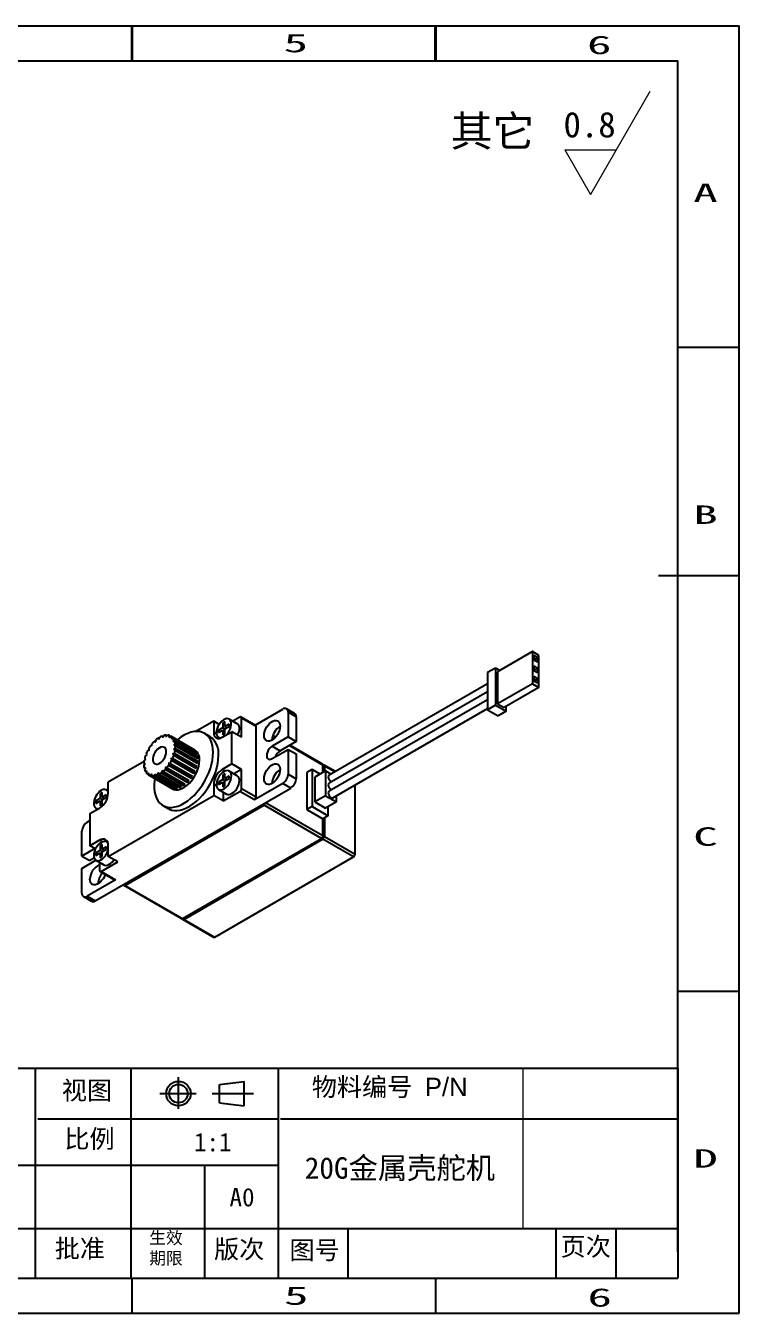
# Model space of a CAD drawing. Header units: millimetres. Extents: x 433 to 674, y -6 to 164.
# Drawn here: x 579.5 to 673.7, y -5.6 to 164.3 of the extents above; entities that cross this region are included whole.
import ezdxf
from ezdxf.enums import TextEntityAlignment as Align

# ---------------------------------------------------------------- set-up
doc = ezdxf.new("R2010")
doc.units = ezdxf.units.MM
doc.linetypes.add('ACAD_ISO04W100', pattern=[30.5, 24, -3, 0.5, -3])
doc.linetypes.add('CENTER', pattern=[10.16, 6.35, -1.27, 1.27, -1.27])
for name, color, linetype in [('中心线', 6, 'CENTER'), ('标注', 5, 'Continuous'), ('细实线', 5, 'Continuous')]:
    doc.layers.add(name, color=color, linetype=linetype)
doc.styles.add('style1', font='', dxfattribs={"height": 3.5})
doc.styles.get('style1').set_extended_font_data('FangSong_GB2312')

msp = doc.modelspace()

# ---------------------------------------------------------------- linework, layer by layer
at = {"color": 5, "linetype": 'Continuous'}
for p, q in [((433.359, 164.32), (673.732, 164.32)), ((593.546, 159.701), (593.546, 164.32)), ((593.608, 164.32), (593.608, 159.701)), ((633.608, 159.701), (633.608, 164.32)), ((633.67, 164.32), (633.67, 159.701)), ((673.732, -5.64), (673.732, 164.32)), ((673.732, 121.83), (665.639, 121.83)), ((673.732, 91.72), (663.058, 91.72)), ((673.732, 36.85), (665.639, 36.85)), ((553.608, 26.733), (588.4, 26.733)), ((580.801, 26.733), (580.801, -1.02)), ((588.4, 26.733), (665.639, 26.733)), ((593.427, 26.733), (593.427, -1.02)), ((612.851, 26.733), (612.851, 21.515)), ((612.851, 21.877), (612.851, 12.333)), ((581.144, 20.02), (612.851, 20.02)), ((613.194, 20.02), (665.639, 20.02)), ((553.608, 13.91), (612.851, 13.91)), ((603.139, 13.91), (603.139, -1.02)), ((612.851, 12.333), (612.851, -1.02)), ((553.608, 5.55), (665.639, 5.55)), ((622.055, 5.55), (622.055, -1.02)), ((649.501, 5.55), (649.501, -1.02)), ((657.435, 5.55), (657.435, -1.02)), ((593.608, -5.64), (593.608, -1.02)), ((633.67, -5.64), (633.67, -1.02)), ((433.359, -5.64), (673.732, -5.64))]:
    msp.add_line(p, q, dxfattribs=at)
at = {"color": 7, "linetype": 'Continuous'}
for p, q in [((439.287, 159.701), (665.639, 159.701)), ((665.639, 2.453), (665.639, 159.701)), ((665.639, 26.733), (665.639, -1.02)), ((665.639, 26.733), (665.639, -1.02)), ((605.135, 24.569), (608.387, 24.966)), ((605.135, 24.569), (608.387, 24.966)), ((605.135, 22.141), (605.135, 24.569)), ((608.387, 21.736), (608.387, 24.966)), ((605.135, 22.141), (608.387, 21.736)), ((439.287, -1.02), (665.639, -1.02))]:
    msp.add_line(p, q, dxfattribs=at)
at = {"color": 7, "linetype": 'Continuous', "lineweight": 25}
for p, q in [((646.429, 81.7), (641.833, 79.047)), ((646.429, 81.7), (646.429, 77.454)), ((647.278, 81.21), (646.429, 81.7)), ((646.621, 81.181), (646.621, 80.61)), ((647.091, 80.91), (646.621, 81.181)), ((646.621, 80.638), (647.091, 80.91)), ((646.621, 80.61), (647.091, 80.338)), ((647.091, 80.338), (647.091, 80.91)), ((647.278, 76.964), (647.278, 81.21)), ((641.55, 79.537), (640.49, 78.924)), ((640.49, 78.924), (640.49, 74.025)), ((641.55, 79.537), (641.55, 74.637)), ((642.116, 79.21), (641.55, 79.537)), ((641.833, 79.047), (641.833, 74.801)), ((646.621, 79.793), (646.621, 79.222)), ((647.091, 79.522), (646.621, 79.793)), ((646.621, 79.25), (647.091, 79.522)), ((646.621, 79.222), (647.091, 78.95)), ((646.621, 78.405), (646.621, 77.833)), ((647.091, 78.133), (646.621, 78.405)), ((647.091, 78.95), (647.091, 79.522)), ((640.49, 77.46), (619.592, 65.396)), ((646.429, 77.454), (641.833, 74.801)), ((647.278, 76.964), (642.682, 74.311)), ((646.429, 77.454), (647.278, 76.964)), ((646.621, 77.862), (647.091, 78.133)), ((646.621, 77.833), (647.091, 77.562)), ((647.091, 77.562), (647.091, 78.133)), ((640.49, 76.399), (619.592, 64.335)), ((640.49, 75.337), (619.592, 63.273)), ((641.833, 74.801), (642.682, 74.311)), ((609.818, 71.995), (613.478, 74.108)), ((615.039, 73.545), (613.978, 74.157)), ((614.185, 73.7), (614.185, 70.433)), ((615.246, 73.087), (614.185, 73.7)), ((615.246, 73.087), (615.246, 69.821)), ((620.092, 62.407), (640.49, 74.183)), ((641.55, 74.637), (640.49, 74.025)), ((640.49, 74.025), (641.904, 73.209)), ((641.55, 74.637), (642.965, 73.821)), ((642.965, 73.821), (641.904, 73.209)), ((642.965, 73.821), (642.965, 74.474)), ((604.356, 72.516), (602.017, 71.165)), ((604.356, 72.516), (604.356, 71.046)), ((605.074, 72.101), (604.356, 72.516)), ((605.559, 71.658), (605.007, 71.34)), ((605.559, 72.295), (605.559, 71.658)), ((605.559, 72.295), (605.841, 72.132)), ((605.559, 71.658), (605.841, 71.495)), ((605.841, 71.822), (605.841, 72.458)), ((606.393, 72.14), (605.841, 71.822)), ((605.841, 71.822), (606.124, 71.658)), ((605.841, 71.495), (606.393, 71.813)), ((605.841, 70.858), (605.841, 71.495)), ((607.461, 72.177), (606.4, 72.789)), ((607.821, 73.047), (606.888, 72.508)), ((609.88, 71.959), (607.971, 73.061)), ((608.033, 70.393), (608.033, 72.924)), ((609.943, 71.822), (608.033, 72.924)), ((609.943, 62.513), (609.943, 71.822)), ((596.65, 69.807), (596.538, 69.872)), ((596.538, 69.872), (596.547, 69.707)), ((596.655, 69.812), (596.748, 70.062)), ((597.05, 70.29), (597.022, 70.107)), ((597.16, 70.227), (597.05, 70.29)), ((597.136, 70.182), (597.268, 70.423)), ((597.572, 70.564), (597.509, 70.374)), ((597.685, 70.498), (597.572, 70.564)), ((597.622, 70.415), (597.785, 70.63)), ((598.072, 70.675), (597.978, 70.49)), ((598.196, 70.604), (598.072, 70.675)), ((598.082, 70.494), (598.266, 70.671)), ((598.518, 70.617), (598.399, 70.449)), ((598.488, 70.416), (598.681, 70.544)), ((598.664, 70.533), (598.518, 70.617)), ((601.872, 68.702), (598.69, 70.539)), ((598.882, 70.394), (598.745, 70.253)), ((598.843, 70.196), (598.745, 70.253)), ((598.813, 70.185), (599.004, 70.255)), ((601.852, 68.679), (598.882, 70.394)), ((599.142, 70.019), (598.995, 69.914)), ((599.156, 69.821), (598.995, 69.914)), ((601.974, 68.541), (599.004, 70.255)), ((599.038, 69.816), (599.214, 69.824)), ((602.111, 68.305), (599.142, 70.019)), ((602.184, 68.109), (599.214, 69.824)), ((603.854, 70.502), (603.146, 70.91)), ((605, 70.364), (605.175, 70.263)), ((605.007, 71.34), (605.29, 71.177)), ((605.007, 71.013), (605.559, 71.332)), ((605.488, 70.393), (606.761, 71.128)), ((605.559, 71.332), (605.559, 70.695)), ((605.559, 71.332), (605.841, 71.169)), ((606.761, 66.881), (606.761, 71.128)), ((608.033, 70.393), (606.761, 71.128)), ((614.185, 70.433), (612.064, 69.209)), ((612.536, 70.426), (612.175, 70.635)), ((615.246, 69.821), (613.125, 68.596)), ((614.185, 70.433), (615.246, 69.821)), ((595.371, 68.046), (595.478, 67.99)), ((595.532, 68.138), (595.483, 68.326)), ((595.771, 68.655), (595.671, 68.713)), ((595.671, 68.713), (595.75, 68.615)), ((595.827, 68.757), (595.826, 68.98)), ((596.171, 69.276), (596.069, 69.335)), ((596.069, 69.335), (596.114, 69.199)), ((596.21, 69.326), (596.257, 69.571)), ((599.006, 68.145), (599.079, 67.979)), ((601.976, 66.43), (599.006, 68.145)), ((599.166, 68.26), (599.048, 68.292)), ((602.017, 66.578), (599.048, 68.292)), ((599.28, 69.517), (599.134, 69.454)), ((602.104, 67.74), (599.134, 69.454)), ((599.138, 68.763), (599.253, 68.649)), ((602.108, 67.048), (599.138, 68.763)), ((599.149, 69.332), (599.299, 69.277)), ((599.288, 68.918), (599.152, 68.902)), ((602.121, 67.188), (599.152, 68.902)), ((602.136, 66.546), (599.166, 68.26)), ((602.223, 66.934), (599.253, 68.649)), ((602.25, 67.802), (599.28, 69.517)), ((602.258, 67.203), (599.288, 68.918)), ((602.269, 67.563), (599.299, 69.277)), ((601.852, 68.679), (601.809, 68.636)), ((602.111, 68.305), (601.993, 68.22)), ((612.064, 69.209), (613.125, 68.596)), ((612.064, 67.576), (614.185, 68.8)), ((614.185, 68.8), (614.185, 65.534)), ((614.185, 68.8), (615.246, 68.188)), ((618.719, 66.857), (614.415, 69.341)), ((615.246, 68.188), (615.246, 64.922)), ((595.159, 67.206), (590.426, 64.474)), ((595.129, 66.741), (595.271, 66.78)), ((595.271, 66.912), (595.137, 66.997)), ((595.342, 66.298), (595.156, 66.405)), ((595.321, 66.381), (595.156, 66.405)), ((595.186, 67.374), (595.315, 67.366)), ((595.343, 67.51), (595.248, 67.651)), ((598.003, 66.386), (597.933, 66.137)), ((600.973, 64.672), (598.003, 66.386)), ((598.133, 66.352), (598.106, 66.503)), ((601.103, 64.637), (598.133, 66.352)), ((598.42, 66.918), (598.397, 66.682)), ((601.367, 64.968), (598.397, 66.682)), ((601.39, 65.204), (598.42, 66.918)), ((598.57, 66.936), (598.508, 67.054)), ((601.54, 65.221), (598.57, 66.936)), ((598.762, 67.517), (598.787, 67.309)), ((601.732, 65.802), (598.762, 67.517)), ((601.757, 65.595), (598.787, 67.309)), ((598.922, 67.585), (598.829, 67.663)), ((601.892, 65.871), (598.922, 67.585)), ((602.049, 66.265), (599.079, 67.979)), ((601.976, 66.43), (602.049, 66.265)), ((602.136, 66.546), (602.017, 66.578)), ((602.25, 67.802), (602.104, 67.74)), ((602.108, 67.048), (602.223, 66.934)), ((602.258, 67.203), (602.121, 67.188)), ((606.761, 66.881), (605.488, 66.147)), ((608.033, 66.147), (606.761, 66.881)), ((618.781, 66.719), (618.869, 66.77)), ((618.869, 66.77), (618.781, 66.719)), ((618.781, 65.739), (618.781, 66.719)), ((620.42, 65.875), (618.869, 66.77)), ((618.994, 66.597), (618.994, 65.862)), ((595.203, 66.186), (595.35, 66.27)), ((595.49, 65.951), (595.305, 65.912)), ((595.481, 65.811), (595.305, 65.912)), ((595.403, 65.744), (595.546, 65.868)), ((595.768, 65.649), (595.574, 65.549)), ((595.731, 65.459), (595.574, 65.549)), ((595.717, 65.442), (595.847, 65.598)), ((595.74, 65.429), (598.922, 63.592)), ((596.136, 65.493), (595.946, 65.34)), ((598.916, 63.625), (595.946, 65.34)), ((596.126, 65.301), (596.233, 65.479)), ((599.095, 63.586), (596.126, 65.301)), ((596.215, 65.448), (596.136, 65.493)), ((596.572, 65.494), (596.397, 65.296)), ((599.367, 63.582), (596.397, 65.296)), ((596.653, 65.447), (596.572, 65.494)), ((596.602, 65.328), (596.682, 65.517)), ((599.572, 63.613), (596.602, 65.328)), ((597.049, 65.651), (596.9, 65.421)), ((599.87, 63.707), (596.9, 65.421)), ((597.137, 65.6), (597.049, 65.651)), ((597.117, 65.522), (597.164, 65.71)), ((600.087, 63.807), (597.117, 65.522)), ((597.536, 65.955), (597.423, 65.708)), ((600.393, 63.993), (597.423, 65.708)), ((597.64, 65.895), (597.536, 65.955)), ((597.639, 65.87), (597.649, 66.046)), ((600.609, 64.156), (597.639, 65.87)), ((600.903, 64.422), (597.933, 66.137)), ((600.973, 64.672), (600.903, 64.422)), ((601.39, 65.204), (601.367, 64.968)), ((601.732, 65.802), (601.757, 65.595)), ((605.559, 64.799), (605.007, 64.481)), ((605.559, 65.436), (605.559, 64.799)), ((605.559, 65.436), (605.841, 65.273)), ((605.559, 64.799), (605.841, 64.636)), ((605.841, 64.963), (605.841, 65.599)), ((606.393, 65.281), (605.841, 64.963)), ((605.841, 64.963), (606.124, 64.799)), ((605.841, 64.636), (606.393, 64.954)), ((605.841, 63.999), (605.841, 64.636)), ((607.461, 65.318), (606.4, 65.93)), ((608.033, 66.147), (607.029, 65.567)), ((608.033, 63.615), (608.033, 66.147)), ((614.185, 65.534), (615.246, 64.922)), ((617.367, 66.147), (616.66, 65.739)), ((616.66, 65.739), (616.66, 60.84)), ((618.428, 65.535), (617.367, 66.147)), ((617.367, 66.147), (617.367, 61.248)), ((619.135, 65.943), (617.721, 65.127)), ((617.721, 65.127), (617.721, 61.861)), ((619.837, 65.538), (619.135, 65.943)), ((619.135, 65.943), (619.135, 62.677)), ((588.729, 48.798), (614.539, 63.697)), ((589.366, 62.947), (589.366, 62.311)), ((589.366, 62.947), (589.649, 62.784)), ((589.649, 62.474), (589.649, 63.111)), ((590.426, 63.315), (590.207, 63.441)), ((590.426, 63.004), (590.426, 64.474)), ((598.963, 63.663), (598.916, 63.625)), ((599.455, 63.681), (599.367, 63.582)), ((599.977, 63.871), (599.87, 63.707)), ((600.497, 64.22), (600.393, 63.993)), ((604.356, 64.187), (604.356, 62.717)), ((605, 63.505), (606.061, 62.893)), ((605.007, 64.481), (605.29, 64.318)), ((605.007, 64.155), (605.559, 64.473)), ((605.559, 64.473), (605.559, 63.836)), ((605.559, 64.473), (605.841, 64.31)), ((605.629, 61.983), (607.821, 63.248)), ((605.629, 63.142), (605.629, 61.983)), ((609.73, 62.146), (607.821, 63.248)), ((608.033, 63.615), (609.943, 62.513)), ((613.478, 64.309), (609.73, 62.146)), ((614.539, 63.697), (613.478, 64.309)), ((623.024, 54.962), (623.024, 64.1)), ((589.366, 62.311), (588.814, 61.992)), ((588.814, 61.992), (589.097, 61.829)), ((588.814, 61.666), (589.366, 61.984)), ((589.366, 62.311), (589.649, 62.147)), ((589.366, 61.984), (589.366, 61.347)), ((589.366, 61.984), (589.649, 61.821)), ((590.2, 62.792), (589.649, 62.474)), ((589.649, 62.474), (589.932, 62.311)), ((589.649, 62.147), (590.2, 62.466)), ((589.649, 61.51), (589.649, 62.147)), ((590.426, 54.676), (604.356, 62.717)), ((611.003, 61.411), (592.689, 50.839)), ((597.647, 61.384), (598.354, 60.976)), ((605.629, 61.983), (604.356, 62.717)), ((611.003, 61.656), (611.091, 61.605)), ((618.569, 57.043), (611.003, 61.411)), ((617.367, 61.248), (616.66, 60.84)), ((617.367, 61.248), (619.489, 60.024)), ((619.135, 62.677), (617.721, 61.861)), ((617.721, 61.861), (619.135, 61.044)), ((619.135, 62.677), (620.549, 61.861)), ((620.549, 61.861), (619.135, 61.044)), ((619.489, 60.024), (619.489, 61.248)), ((620.549, 61.861), (620.549, 62.671)), ((588.022, 60.31), (589.295, 61.045)), ((588.022, 60.31), (588.022, 56.064)), ((588.807, 61.016), (589.027, 60.89)), ((616.66, 60.84), (618.781, 59.615)), ((619.489, 60.024), (618.781, 59.615)), ((618.781, 57.411), (618.781, 59.615)), ((618.994, 59.738), (618.994, 57.288)), ((586.962, 54.717), (586.962, 57.984)), ((587.669, 59.208), (588.022, 59.413)), ((589.295, 56.799), (588.022, 56.064)), ((589.366, 56.088), (589.366, 55.452)), ((589.366, 56.088), (589.649, 55.925)), ((589.649, 55.615), (589.649, 56.252)), ((590.382, 56.481), (590.207, 56.582)), ((590.426, 54.676), (590.426, 56.146)), ((600.255, 46.471), (618.569, 57.043)), ((618.781, 56.921), (600.467, 46.348)), ((618.719, 57.202), (618.869, 57.115)), ((622.812, 54.594), (618.781, 56.921)), ((618.994, 57.288), (623.024, 54.962)), ((588.658, 55.697), (586.962, 54.717)), ((586.962, 54.717), (588.022, 54.105)), ((588.74, 55.65), (588.022, 56.064)), ((588.582, 54.428), (588.022, 54.105)), ((589.366, 55.452), (588.814, 55.133)), ((588.814, 55.133), (589.097, 54.97)), ((588.814, 54.807), (589.366, 55.125)), ((589.366, 55.452), (589.649, 55.288)), ((589.366, 55.125), (589.366, 54.488)), ((589.366, 55.125), (589.649, 54.962)), ((590.2, 55.933), (589.649, 55.615)), ((589.649, 55.615), (589.932, 55.452)), ((589.649, 55.288), (590.2, 55.607)), ((589.649, 54.652), (589.649, 55.288)), ((591.699, 53.941), (590.426, 54.676)), ((604.498, 44.022), (622.812, 54.594)), ((586.962, 53.084), (588.814, 54.154)), ((586.962, 49.818), (586.962, 53.084)), ((588.807, 54.157), (589.868, 53.545)), ((589.295, 53.876), (589.295, 52.798)), ((589.507, 52.676), (591.699, 53.941)), ((591.416, 51.573), (587.669, 49.41)), ((589.357, 52.661), (591.266, 51.559)), ((589.507, 52.676), (591.416, 51.573)), ((587.169, 49.36), (588.229, 48.748)), ((587.669, 49.41), (588.729, 48.798)), ((592.477, 50.86), (592.477, 50.961)), ((592.477, 50.86), (600.105, 46.456)), ((592.689, 50.839), (600.255, 46.471)), ((600.255, 46.369), (600.255, 46.471)), ((600.255, 46.369), (604.348, 44.007)), ((600.467, 46.348), (604.498, 44.022))]:
    msp.add_line(p, q, dxfattribs=at)
at = {"color": 8, "linetype": 'Continuous', "lineweight": 25}
for p, q in [((604.722, 70.835), (604.356, 71.046)), ((612.476, 70.359), (612.147, 70.549)), ((618.781, 66.719), (614.327, 69.291)), ((620.333, 65.824), (618.994, 66.597)), ((605.853, 65.936), (605.488, 66.147)), ((604.722, 63.976), (604.356, 64.187)), ((611.215, 61.779), (618.781, 57.411)), ((589.661, 56.588), (589.295, 56.799))]:
    msp.add_line(p, q, dxfattribs=at)
at = {"color": 5, "lineweight": 13}
msp.add_line((645.224, 5.55), (645.224, 26.733), dxfattribs=at)
at = {"color": 7, "linetype": 'Continuous', "lineweight": 25, "flags": 128}
for points in [[(606.067, 70.727), (606.256, 70.951), (606.419, 71.205), (606.548, 71.477), (606.638, 71.753), (606.684, 72.021), (606.684, 72.268), (606.638, 72.483), (606.548, 72.656), (606.419, 72.778), (606.256, 72.844), (606.066, 72.85), (605.86, 72.797), (605.646, 72.687), (605.435, 72.525), (605.236, 72.319), (605.059, 72.078), (604.912, 71.814), (604.802, 71.538), (604.733, 71.264), (604.71, 71.005), (604.71, 71.005)], [(607.528, 70.685), (607.609, 70.865), (607.699, 71.141), (607.745, 71.409), (607.745, 71.656), (607.699, 71.871), (607.609, 72.043), (607.479, 72.165), (607.461, 72.177)], [(611.003, 70.638), (611.026, 70.906), (611.095, 71.189), (611.206, 71.475), (611.354, 71.751), (611.534, 72.005), (611.736, 72.226), (611.953, 72.404), (612.175, 72.532), (612.392, 72.604), (612.594, 72.617), (612.774, 72.57), (612.922, 72.465), (613.033, 72.308), (613.101, 72.104), (613.125, 71.862), (613.101, 71.594), (613.033, 71.311), (612.922, 71.026), (612.774, 70.75), (612.594, 70.496), (612.392, 70.274), (612.175, 70.096), (611.953, 69.968), (611.736, 69.896), (611.534, 69.883), (611.354, 69.93), (611.206, 70.035), (611.095, 70.193), (611.026, 70.397), (611.003, 70.638)], [(604.286, 68.392), (604.262, 68.873), (604.192, 69.32), (604.075, 69.729), (603.914, 70.094), (603.71, 70.412), (603.466, 70.677), (603.184, 70.888), (602.869, 71.041), (602.524, 71.135), (602.153, 71.168), (601.76, 71.14), (601.351, 71.052), (600.931, 70.904), (600.504, 70.698), (600.076, 70.437), (599.651, 70.124), (599.55, 70.042)], [(604.71, 71.005), (604.733, 70.773), (604.802, 70.578), (604.912, 70.43), (605.059, 70.336), (605.236, 70.299), (605.293, 70.3)], [(598.099, 68.494), (598.075, 68.716), (598.005, 68.898), (597.892, 69.031), (597.743, 69.107), (597.565, 69.123), (597.368, 69.078), (597.163, 68.973), (596.961, 68.815), (596.773, 68.613), (596.608, 68.376), (596.476, 68.119), (596.384, 67.854), (596.337, 67.596), (596.337, 67.359), (596.384, 67.155), (596.476, 66.997), (596.608, 66.891), (596.773, 66.845), (596.961, 66.86), (597.163, 66.935), (597.368, 67.067), (597.565, 67.249), (597.743, 67.47), (597.892, 67.719), (598.005, 67.982), (598.075, 68.245), (598.099, 68.494)], [(596.601, 64.932), (596.561, 64.672), (596.513, 64.153), (596.513, 63.658), (596.561, 63.193), (596.654, 62.765), (596.793, 62.377), (596.976, 62.035), (597.201, 61.743), (597.464, 61.505), (597.763, 61.322), (598.093, 61.199), (598.452, 61.135), (598.834, 61.133), (599.236, 61.191), (599.651, 61.309), (600.076, 61.486), (600.504, 61.72), (600.931, 62.007), (601.351, 62.345), (601.76, 62.728), (602.153, 63.154), (602.524, 63.615), (602.869, 64.108), (603.184, 64.625), (603.466, 65.16), (603.71, 65.708), (603.914, 66.261), (604.075, 66.812), (604.192, 67.356), (604.262, 67.885), (604.286, 68.392), (604.286, 68.392)], [(612.064, 69.209), (611.881, 69.075), (611.71, 68.895), (611.564, 68.681), (611.452, 68.447), (611.381, 68.209), (611.357, 67.984), (611.381, 67.787), (611.452, 67.63), (611.564, 67.526), (611.71, 67.481), (611.881, 67.498), (612.064, 67.576)], [(598.354, 60.976), (598.47, 60.914), (598.801, 60.791), (599.159, 60.727), (599.542, 60.724), (599.943, 60.782), (600.358, 60.901), (600.783, 61.078), (601.211, 61.311), (601.638, 61.599), (602.059, 61.936), (602.467, 62.32), (602.86, 62.746), (603.231, 63.207), (603.576, 63.699), (603.891, 64.217), (604.173, 64.752), (604.417, 65.3), (604.621, 65.853), (604.782, 66.404), (604.899, 66.948), (604.969, 67.476), (604.993, 67.984)], [(598.922, 63.592), (599.096, 63.513), (599.354, 63.459), (599.635, 63.465), (599.933, 63.531), (600.241, 63.655), (600.553, 63.835), (600.861, 64.067), (601.159, 64.345), (601.44, 64.663), (601.697, 65.015), (601.926, 65.391), (602.12, 65.785), (602.276, 66.187), (602.39, 66.588), (602.459, 66.979), (602.483, 67.351)], [(611.003, 64.922), (611.026, 65.19), (611.095, 65.473), (611.206, 65.759), (611.354, 66.035), (611.534, 66.289), (611.736, 66.51), (611.953, 66.688), (612.175, 66.816), (612.392, 66.888), (612.594, 66.901), (612.774, 66.854), (612.922, 66.75), (613.033, 66.592), (613.101, 66.388), (613.125, 66.147), (613.101, 65.879), (613.033, 65.595), (612.922, 65.31), (612.774, 65.034), (612.594, 64.78), (612.392, 64.559), (612.175, 64.38), (611.953, 64.252), (611.736, 64.18), (611.534, 64.167), (611.354, 64.214), (611.206, 64.319), (611.095, 64.477), (611.026, 64.681), (611.003, 64.922)], [(600.997, 64.698), (600.986, 64.686), (600.973, 64.672)], [(606.69, 65.289), (606.667, 65.522), (606.598, 65.716), (606.488, 65.865), (606.341, 65.959), (606.164, 65.995), (605.965, 65.972), (605.754, 65.89), (605.54, 65.753), (605.334, 65.568), (605.144, 65.343), (604.981, 65.089), (604.852, 64.817), (604.762, 64.541), (604.716, 64.273), (604.716, 64.026), (604.762, 63.811), (604.852, 63.639), (604.981, 63.517), (605.144, 63.451), (605.334, 63.444), (605.54, 63.497), (605.754, 63.607), (605.965, 63.769), (606.164, 63.975), (606.341, 64.217), (606.488, 64.481), (606.598, 64.756), (606.667, 65.03), (606.69, 65.289)], [(606.061, 62.893), (606.205, 62.839), (606.394, 62.832), (606.6, 62.885), (606.814, 62.995), (607.025, 63.157), (607.224, 63.363), (607.402, 63.604), (607.549, 63.869), (607.659, 64.144), (607.727, 64.418), (607.751, 64.677)], [(590.426, 63.184), (590.406, 63.228), (590.295, 63.376), (590.148, 63.47), (589.971, 63.507), (589.772, 63.483), (589.561, 63.401), (589.347, 63.265), (589.141, 63.079), (588.952, 62.854), (588.789, 62.6), (588.659, 62.329), (588.569, 62.052), (588.523, 61.784), (588.523, 61.537), (588.569, 61.322), (588.659, 61.15), (588.789, 61.028), (588.952, 60.962), (589.14, 60.955)], [(619.489, 63.045), (619.512, 62.883), (619.581, 62.716), (619.685, 62.566), (619.809, 62.453), (619.939, 62.392), (620.055, 62.392), (620.092, 62.407)], [(590.41, 56.361), (590.355, 56.449), (590.226, 56.571), (590.063, 56.637), (589.874, 56.643), (589.667, 56.59), (589.454, 56.48), (589.242, 56.319), (589.044, 56.112), (588.866, 55.871), (588.719, 55.607), (588.609, 55.331), (588.54, 55.058), (588.517, 54.798)], [(588.517, 54.798), (588.54, 54.566), (588.609, 54.371), (588.719, 54.223), (588.866, 54.129), (589.044, 54.092), (589.242, 54.116), (589.454, 54.198), (589.667, 54.334), (589.874, 54.519), (590.063, 54.744), (590.226, 54.999), (590.355, 55.27), (590.426, 55.476)], [(589.868, 53.545), (589.927, 53.516), (590.104, 53.48), (590.303, 53.503), (590.514, 53.585), (590.728, 53.722), (590.934, 53.907), (591.123, 54.132), (591.194, 54.233)], [(590.033, 52.271), (589.941, 52.043), (589.793, 51.767), (589.613, 51.513), (589.411, 51.292), (589.194, 51.114), (588.972, 50.986), (588.755, 50.914), (588.553, 50.901), (588.373, 50.948), (588.225, 51.052), (588.114, 51.21), (588.045, 51.414), (588.022, 51.655)]]:
    msp.add_lwpolyline(points, dxfattribs=at)
at = {"color": 7, "linetype": 'Continuous'}
for radius in [1.619, 1.214]:
    msp.add_circle((599.708, 23.355), radius, dxfattribs=at)
at = {"color": 7, "linetype": 'Continuous', "lineweight": 25}
for centre, radius, start, end in [((613.754, 73.769), 0.437, 350.78596, 129.20329), ((614.756, 73.141), 0.493, 353.70115, 54.98667), ((606.162, 71.577), 0.938, 109.97125, 130.02338), ((605.469, 71.977), 0.938, 349.97556, 10.02444), ((607.904, 72.945), 0.131, 350.78596, 129.20329), ((609.796, 71.838), 0.148, 353.70115, 54.98667), ((614.361, 69.924), 2.299, 122.52416, 177.47584), ((599.618, 66.713), 4.412, 134.27589, 139.62628), ((599.262, 66.992), 3.84, 132.74925, 135.00103), ((598.96, 67.445), 3.427, 123.87143, 130.20471), ((598.655, 67.75), 2.867, 121.98064, 124.71646), ((598.417, 68.339), 2.38, 110.78801, 118.86478), ((598.229, 68.579), 1.934, 108.29366, 111.85142), ((598.166, 69.125), 1.552, 93.46094, 104.20244), ((598.085, 69.231), 1.264, 90.14434, 94.86901), ((598.165, 69.59), 1.086, 71.02257, 84.65612), ((598.12, 69.545), 0.945, 67.11048, 72.84358), ((598.189, 69.673), 1, 46.10763, 60.51463), ((598.091, 69.524), 0.979, 42.52159, 48.12131), ((597.765, 69.317), 1.367, 21.43656, 25.91898), ((597.965, 69.492), 1.289, 24.15495, 36.31454), ((597.338, 69.264), 1.958, 7.39721, 16.59631), ((602.297, 68.281), 2.712, 353.71077, 54.97705), ((605.046, 70.934), 0.699, 170.78596, 309.20329), ((605.931, 71.177), 0.938, 169.97556, 190.02444), ((605.238, 71.577), 0.938, 289.97125, 310.02338), ((599.548, 66.529), 4.444, 160.04246, 165.36711), ((599.613, 66.55), 4.379, 158.73631, 160.79931), ((600.094, 66.318), 5.03, 151.56256, 156.46521), ((599.958, 66.4), 4.755, 150.29586, 152.24854), ((600.087, 66.33), 5.018, 143.21491, 148.12547), ((599.79, 66.517), 4.551, 141.88051, 143.89117), ((595.169, 69.304), 4.008, 343.19427, 345.38258), ((597.058, 69.135), 2.1, 5.37656, 8.74388), ((596.097, 69.129), 3.063, 353.12694, 355.74514), ((595.324, 69.321), 3.986, 344.56245, 350.28817), ((596.369, 69.187), 2.931, 354.72433, 1.7526), ((601.092, 67.89), 1.096, 36.44252, 46.10728), ((601.032, 67.508), 1.459, 353.81962, 54.8682), ((600.673, 67.657), 1.577, 16.68429, 24.26316), ((613.972, 67.288), 1.559, 122.93318, 159.48742), ((597.546, 66.769), 2.417, 180.65622, 188.64936), ((598.595, 66.737), 3.467, 169.41256, 175.6959), ((597.836, 66.862), 2.565, 178.87667, 181.82321), ((598.821, 66.768), 3.557, 167.94938, 170.31918), ((596.973, 66.757), 1.694, 192.82883, 196.71414), ((594.874, 69.258), 4.246, 317.45544, 319.56113), ((594.533, 69.496), 4.78, 318.86817, 323.94038), ((594.496, 69.552), 4.726, 326.12938, 328.09009), ((594.27, 69.684), 5.104, 327.41612, 332.27132), ((594.579, 69.515), 4.636, 334.46851, 336.45458), ((594.543, 69.559), 4.803, 335.74154, 340.79744), ((598.139, 67.589), 4.008, 343.19427, 345.38258), ((597.849, 67.726), 4.446, 340.80634, 344.60323), ((600.055, 67.424), 2.073, 6.28487, 8.75641), ((599.067, 67.415), 3.063, 353.12694, 355.74514), ((598.803, 67.518), 3.469, 350.31399, 354.79447), ((599.852, 67.486), 2.418, 1.80281, 7.50277), ((618.634, 66.736), 0.148, 353.70115, 54.98667), ((596.726, 66.599), 1.578, 195.16088, 205.78657), ((596.307, 66.365), 1.097, 214.5028, 228.047), ((596.454, 66.538), 1.128, 211.34292, 216.43805), ((596.238, 66.292), 0.996, 238.52739, 252.96865), ((596.299, 66.398), 0.919, 234.65399, 240.49698), ((596.284, 66.562), 1.271, 262.83233, 275.10735), ((596.336, 66.534), 1.06, 259.13724, 264.45027), ((596.306, 67.028), 1.557, 279.86121, 283.97188), ((596.177, 67.206), 1.926, 282.75218, 292.05332), ((596.021, 67.796), 2.379, 295.59843, 298.6973), ((595.771, 68.08), 2.891, 297.75758, 304.85148), ((595.48, 68.621), 3.367, 307.63962, 310.09752), ((595.137, 68.924), 3.948, 309.3227, 315.08518), ((597.779, 67.541), 4.414, 315.04346, 318.8587), ((597.31, 67.924), 5.02, 323.91937, 327.42101), ((597.475, 67.832), 4.715, 326.12823, 327.225), ((597.549, 67.8), 4.636, 334.46851, 336.45458), ((597.303, 67.937), 5.033, 332.26588, 335.76189), ((606.813, 64.075), 2.459, 122.60548, 177.39452), ((606.162, 64.718), 0.938, 109.97125, 130.02338), ((605.469, 65.118), 0.938, 349.97556, 10.02444), ((607.062, 64.752), 0.692, 353.81469, 54.87313), ((614.361, 64.208), 2.299, 122.52416, 177.47584), ((612.65, 65.604), 1.537, 302.60548, 357.39452), ((613.711, 64.992), 1.537, 302.60548, 357.39452), ((619.722, 65.2), 0.235, 123.38913, 187.92305), ((620.209, 65.18), 0.72, 180.96067, 245.97949), ((587.97, 63.116), 2.459, 302.60548, 357.39452), ((589.969, 62.229), 0.938, 109.97125, 130.02338), ((599.233, 64.662), 1.085, 252.97501, 262.70369), ((599.232, 65.128), 1.552, 275.0009, 282.66248), ((598.98, 65.915), 2.38, 291.94659, 297.7062), ((598.437, 66.809), 3.428, 304.78002, 309.29612), ((605.931, 64.318), 0.938, 169.97556, 190.02444), ((605.238, 64.718), 0.938, 289.97125, 310.02338), ((607.573, 63.636), 0.461, 302.60548, 357.39452), ((619.722, 64.138), 0.235, 123.38913, 187.92305), ((619.722, 63.077), 0.235, 123.38913, 187.92305), ((620.209, 64.118), 0.72, 180.96067, 245.97949), ((589.738, 61.829), 0.938, 169.97556, 190.02444), ((589.045, 62.229), 0.938, 289.97125, 310.02338), ((589.276, 62.629), 0.938, 349.97556, 10.02444), ((609.482, 62.534), 0.461, 302.60548, 357.39452), ((588.497, 57.914), 1.537, 122.60548, 177.39452), ((589.737, 56.257), 0.699, 350.78596, 129.20329), ((589.969, 55.37), 0.938, 109.97125, 130.02338), ((618.321, 57.432), 0.461, 302.60548, 357.39452), ((589.738, 54.97), 0.938, 169.97556, 190.02444), ((589.045, 55.37), 0.938, 289.97125, 310.02338), ((589.276, 55.77), 0.938, 349.97556, 10.02444), ((622.564, 54.982), 0.461, 302.60548, 357.39452), ((590.198, 51.61), 2.176, 114.51272, 178.81099), ((589.424, 52.777), 0.131, 170.78596, 309.20329), ((591.402, 50.932), 2.322, 138.20093, 177.24883), ((591.329, 51.696), 0.151, 245.69288, 305.61758), ((587.393, 49.748), 0.437, 170.78596, 309.20329), ((588.436, 49.206), 0.503, 245.69288, 305.61758), ((600.167, 46.594), 0.151, 245.69288, 305.61758), ((604.41, 44.144), 0.151, 245.69288, 305.61758)]:
    msp.add_arc(centre, radius, start, end, dxfattribs=at)
for centre, major_axis, ratio, start_param, end_param in [((618.569, 66.597), (0.424, 0), 0.5773815, 0, 0.7853982), ((610.791, 61.779), (-0.212, 0.367), 0.5773346, 3.141552, 3.9269502), ((610.791, 61.779), (0.424, 0), 0.5773815, 5.4977871, 6.2831853), ((618.569, 57.288), (-0.212, 0.367), 0.5773346, 3.141552, 3.9269502), ((618.569, 57.288), (0.424, 0), 0.5773815, 5.4977871, 6.2831853), ((592.477, 51.206), (-0.212, 0.367), 0.5773346, 2.3561539, 3.141552), ((600.255, 46.716), (-0.212, 0.367), 0.5773346, 2.3561539, 3.141552)]:
    msp.add_ellipse(centre, major_axis=major_axis, ratio=ratio, start_param=start_param, end_param=end_param, dxfattribs=at)
at = {"layer": '中心线', "color": 6, "linetype": 'ACAD_ISO04W100'}
for p, q in [((599.654, 25.543), (599.654, 21.356)), ((597.255, 23.355), (602.029, 23.355)), ((597.255, 23.355), (602.029, 23.355)), ((604.137, 23.355), (609.62, 23.355))]:
    msp.add_line(p, q, dxfattribs=at)
at = {"layer": '标注', "color": 5, "lineweight": 13}
for p, q in [((661.946, 155.626), (654.11, 142.053)), ((650.707, 147.947), (657.52, 147.96)), ((650.707, 147.947), (654.11, 142.053))]:
    msp.add_line(p, q, dxfattribs=at)

# ---------------------------------------------------------------- texts
at = {"color": 5, "linetype": 'Continuous', "width": 1.99836}
for s, p, p2 in [('5', (613.577, 160.818), (616.814, 160.818)), ('6', (653.639, 160.572), (656.876, 160.572)), ('A', (667.662, 141.052), (670.899, 141.052)), ('B', (667.662, 98.562), (670.899, 98.562)), ('C', (667.662, 56.072), (670.899, 56.072)), ('D', (667.662, 13.582), (670.899, 13.582)), ('5', (613.639, -4.523), (616.876, -4.523)), ('6', (653.701, -4.769), (656.938, -4.769))]:
    msp.add_text(s, height=2.43, dxfattribs=at).set_placement(p, p2, align=Align.FIT)
at = {"insert": (635.64, 152.435), "char_height": 4.05, "width": 21.1725, "attachment_point": 1}
msp.add_mtext('{\\fSimSun|b0|i0|c134|p2;其它}', dxfattribs=at)
at = {"color": 0, "lineweight": 13, "attachment_point": 1, "style": 'style1'}
for s, insert, char_height, width in [('{\\fSimSun|b0|i0|c134|p54;物料编号 \\fArial Unicode MS|b0|i0|c0|p34;P/N}', (617.311, 25.448), 2.43, 22.47382), ('{\\fSimSun|b0|i0|c134|p2;视图}', (584.313, 24.994), 2.43, 12.97507), ('比例', (584.651, 18.604), 2.43, 12.97507), ('{\\fSimSun|b0|i0|c134|p2;\\H0.8x;生效\\P期限}', (595.845, 5.135), 2.025, 12.97507), ('{\\fSimSun|b0|i0|c134|p2;\\H1.2x;批准}', (583.372, 4.125), 2.025, 12.97507), ('{\\H1.2x;版次}', (604.406, 4.037), 2.025, 12.97507), ('{\\fSimSun|b0|i0|c134|p2;图号}', (614.367, 3.919), 2.43, 12.97507), ('{\\fSimSun|b0|i0|c134|p2;\\H1.2x; 页次}', (648.504, 4.378), 2.025, 12.97507)]:
    msp.add_mtext(s, dxfattribs=dict(at, insert=insert, char_height=char_height, width=width))
at = {"layer": '标注', "color": 0, "lineweight": 13, "attachment_point": 1}
for s, insert, char_height, width in [('{\\H1.25x;0.8}', (650.536, 152.957), 2.7, 20.9027), ('{\\fSimSun|b0|i0|c134|p2;1:1}', (601.757, 18.161), 2.43, 14.91289), ('{\\fSimSun|b0|i0|c134|p2;A0}', (606.445, 10.895), 2.43, 10.7352)]:
    msp.add_mtext(s, dxfattribs=dict(at, insert=insert, char_height=char_height, width=width))
at = {"layer": '细实线', "color": 3, "lineweight": 13, "insert": (616.377, 19.679), "char_height": 2.835, "width": 32.03133, "attachment_point": 1}
msp.add_mtext('{\\C0;\\P\\fSimSun|b0|i0|c134|p2;20G金属壳舵机}', dxfattribs=at)

doc.saveas('drawing.dxf')
